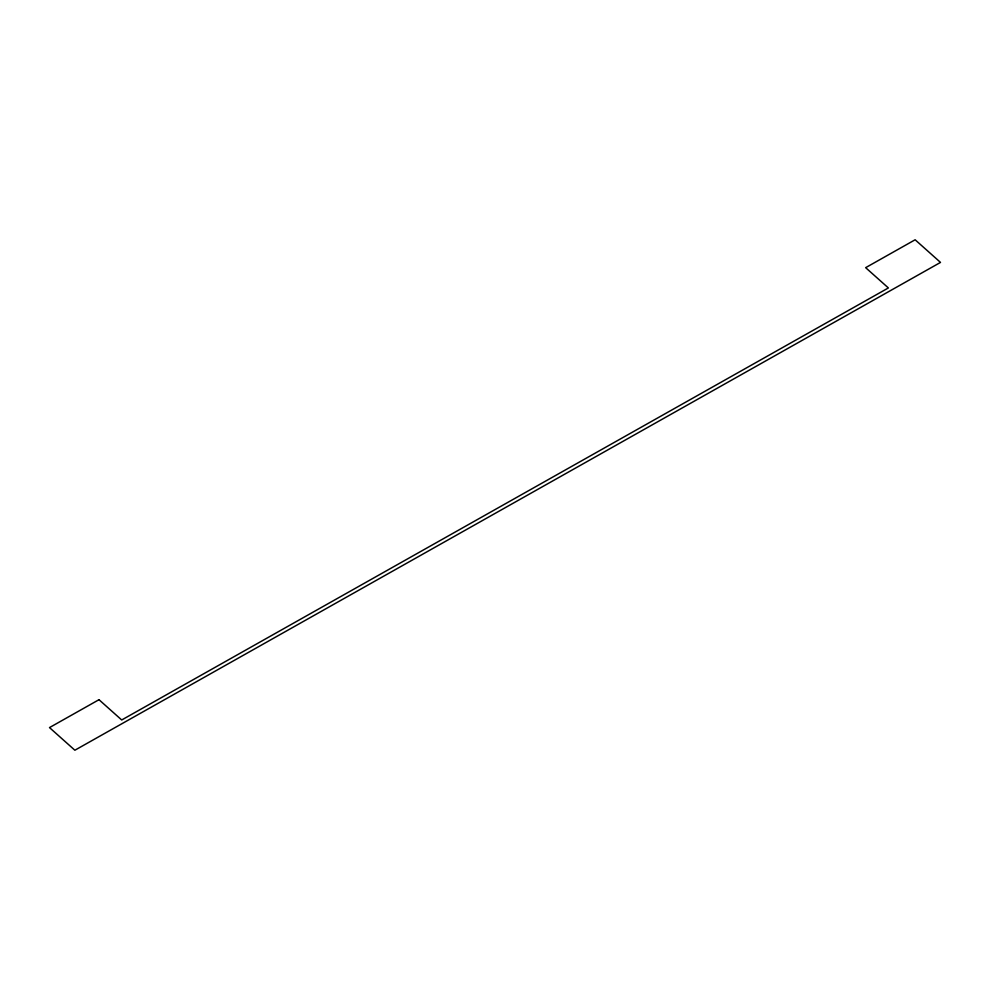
<?xml version="1.0" encoding="UTF-8"?>
<svg xmlns="http://www.w3.org/2000/svg" width="990" height="990" viewBox="0 0 990 990"><rect width="100%" height="100%" fill="white"/><g stroke="black" fill="none" stroke-linecap="round" stroke-linejoin="round"><path stroke-width="1.49" d="M98.988 699.695L49.5 727.588L74.869 750.222L940.5 262.412L915.131 239.778L865.644 267.671L888.377 287.942L121.708 719.977L98.988 699.695"/></g></svg>
